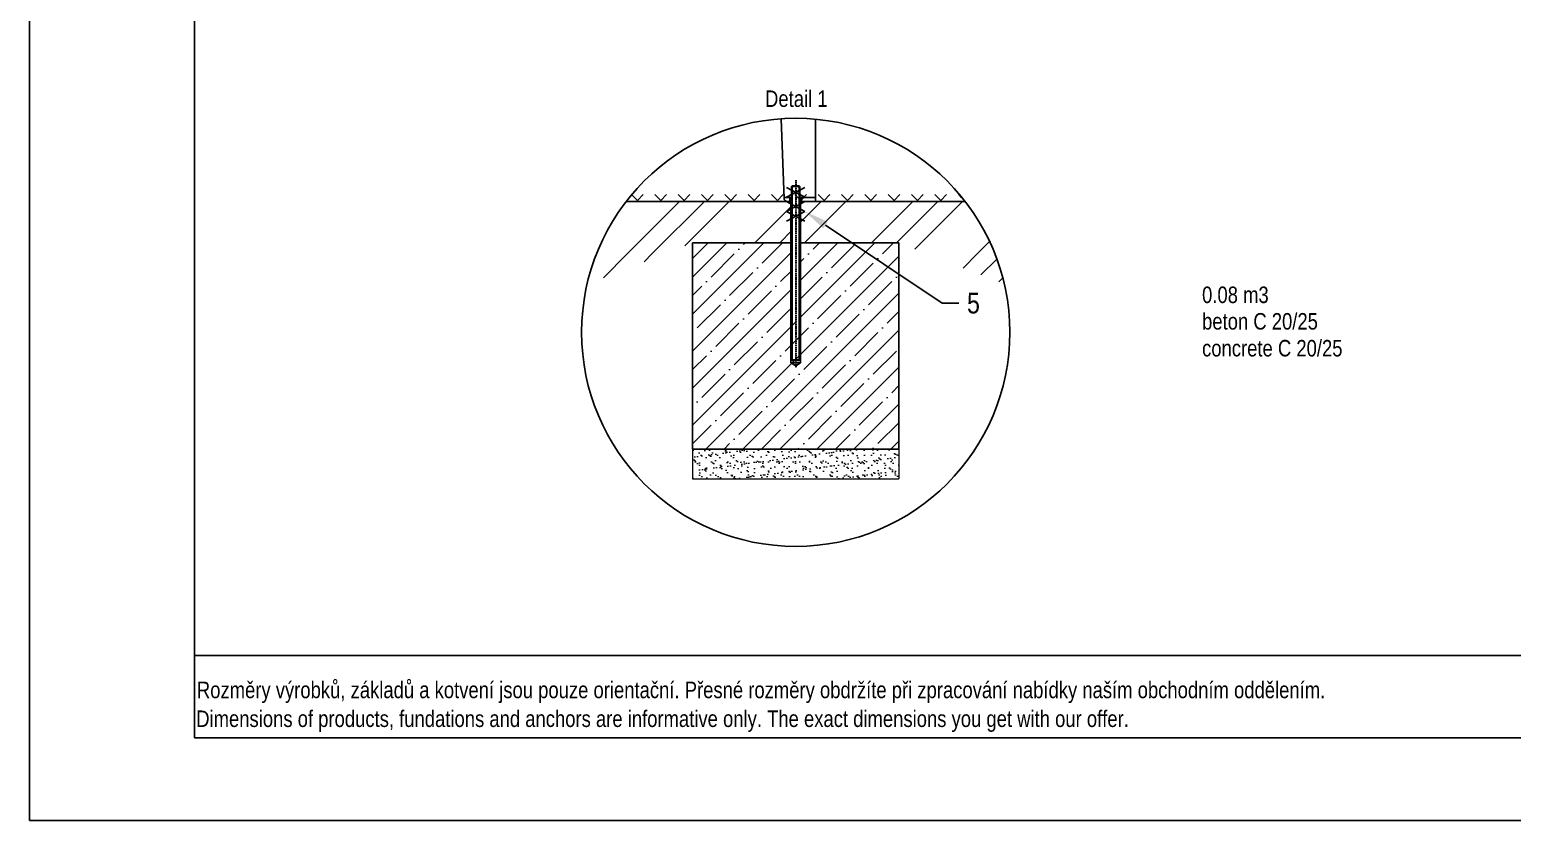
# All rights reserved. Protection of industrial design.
# Model space of a CAD drawing. Header units: millimetres. Extents: x 22162 to 28102, y 3160 to 7360.
# Drawn here: x 22162 to 25756, y 3160 to 5077 of the extents above; entities that cross this region are included whole.
import ezdxf
from ezdxf import colors
from ezdxf.entities.mleader import LeaderData, LeaderLine
from ezdxf.lldxf.tags import DXFTag
from ezdxf.math import Vec2, Vec3

# ---------------------------------------------------------------- set-up
doc = ezdxf.new("R2010")
doc.units = ezdxf.units.MM
doc.header["$LTSCALE"] = 0.3
doc.linetypes.add('DashDot', pattern=[15, 9, -3, 0, -3])
doc.layers.add('Nekreslit', color=6, linetype='Continuous', plot=False)
doc.layers.add('SRAFY', color=251, linetype='Continuous', lineweight=13)
doc.styles.add('SEACAD_Arial', font='arial.ttf', dxfattribs={"width": 0.8})
tags = doc.linetypes.add('HIDDEN2', pattern=[4.7625, 3.175, -1.5875]).pattern_tags.tags
tags[6:7] = [DXFTag(74, 4), DXFTag(75, 0), DXFTag(340, '0'), DXFTag(46, 0.0), DXFTag(50, 0.0), DXFTag(44, 0.0), DXFTag(45, 0.0)]
tags[4:5] = [DXFTag(74, 4), DXFTag(75, 0), DXFTag(340, '0'), DXFTag(46, 0.0), DXFTag(50, 0.0), DXFTag(44, 0.0), DXFTag(45, 0.0)]

msp = doc.modelspace()

# ---------------------------------------------------------------- hatches: boundary and pattern name
at = {"layer": 'SRAFY'}
h = msp.add_hatch(dxfattribs=at)
h.set_pattern_fill('TERACO', color=256, scale=20)
h.set_pattern_definition([(45, (15772.47, -654.394), (-28.28427, 28.28427), [20, -20]), (135, (15829.04, -654.394), (-28.28427, -28.28427), [20, -20])])
h.paths.add_polyline_path([(23617.2, 4660.3), (23617.2, 4683.3), (24420.9, 4683.3), (24420.9, 4660.3)])
h = msp.add_hatch(dxfattribs=at)
h.set_pattern_fill('GOST_GROUND', color=256, scale=20)
h.set_pattern_definition([(45, (16540.07, 291.12), (282.8427, -2e-14), [400]), (45, (16600.07, 291.12), (282.8427, -2e-14), [400]), (45, (16660.07, 291.12), (282.8427, -2e-14), [400])])
edge = h.paths.add_edge_path()
edge.add_line((24009.1, 4660.3), (23987.1, 4660.3))
edge.add_line((23987.1, 4660.3), (23608.1, 4660.3))
edge.add_arc((24019.1, 4343.1), 519.1, 142.3369, 166.9875)
edge.add_line((23513.3, 4460), (23769.1, 4560.1))
edge.add_line((23769.1, 4560.1), (24009.1, 4560.1))
edge.add_line((24009.1, 4560.1), (24009.1, 4660.3))
edge = h.paths.add_edge_path()
edge.add_line((24430, 4660.3), (24051.1, 4660.3))
edge.add_line((24051.1, 4660.3), (24029.1, 4660.3))
edge.add_line((24029.1, 4660.3), (24029.1, 4560.1))
edge.add_line((24029.1, 4560.1), (24269.1, 4560.1))
edge.add_line((24269.1, 4560.1), (24524.8, 4460))
edge.add_arc((24019.1, 4343.1), 519.1, 13.0125, 37.6631)
h = msp.add_hatch(dxfattribs=at)
h.set_pattern_fill('ANSI35', color=256, scale=10)
h.set_pattern_definition([(45, (16540.07, 391.174), (-44.9013, 44.90127), []), (45, (16584.97, 391.174), (-44.9013, 44.90127), [79.375, -15.875, 0, -15.875])])
h.paths.add_polyline_path([(24269.1, 4560.1), (24029.1, 4560.1), (24029.1, 4369.1), (24009.1, 4369.1), (24009.1, 4560.1), (23769.1, 4560.1), (23769.1, 4060.1), (24269.1, 4060.1)])
h = msp.add_hatch(dxfattribs=at)
h.set_pattern_fill('AR-SAND', color=256, scale=0.5)
h.set_pattern_definition([(37.5, (17168.098, -1201.923), (-0.800016, 24.47066), [0, -19.304, 0, -21.59, 0, -20.6375]), (7.5, (17168.098, -1201.923), (22.47616, 35.84126), [0, -10.414, 0, -17.399, 0, -6.6675]), (327.5, (17152.477, -1201.923), (39.54962, 0.07186), [0, -6.35, 0, -22.86, 0, -29.845]), (317.5, (17152.477, -1201.923), (38.17782, 11.14647), [0, -3.175, 0, -14.986, 0, -17.145])])
h.paths.add_polyline_path([(24269.1, 4058.2), (23769.1, 4058.2), (23769.1, 3988.2), (24269.1, 3988.2)])

# ---------------------------------------------------------------- linework, layer by layer
at = {"color": 7, "linetype": 'Continuous'}
for p, q in [((23990.8, 4668), (23984, 4861)), ((24067.1, 4860), (24067.1, 4660.3)), ((23998.8, 4660.3), (24009.1, 4660.3)), ((23769.1, 4060.1), (23769.1, 4560.1)), ((23769.1, 4560.1), (24009.1, 4560.1)), ((24029.1, 4560.1), (24269.1, 4560.1)), ((24269.1, 4560.1), (24269.1, 4060.1)), ((24269.1, 4339), (24269.1, 4459)), ((24269.1, 4090.7), (24269.1, 4459)), ((23769.1, 4060.1), (24269.1, 4060.1))]:
    msp.add_line(p, q, dxfattribs=at)
at = {"linetype": 'DashDot', "lineweight": 30}
msp.add_line((24019.1, 4712.3), (24019.1, 4257.6), dxfattribs=at)
for p, q in [((23996.6, 4694.6), (24041.6, 4670.6)), ((23996.6, 4670.6), (24041.6, 4694.6)), ((24010.7, 4698.3), (24027.5, 4698.3)), ((23998.8, 4660.3), (23608.1, 4660.3)), ((23996.6, 4660.3), (24041.6, 4636.3)), ((23996.6, 4636.3), (24041.6, 4660.3)), ((24029.1, 4660.3), (24430, 4660.3)), ((24139.1, 4660.3), (24059.1, 4660.3)), ((23996.6, 4636.3), (24041.6, 4612.3)), ((23996.6, 4612.3), (24041.6, 4636.3)), ((24007.1, 4269), (24019.1, 4262.1)), ((24031.1, 4269), (24019.1, 4262.1))]:
    msp.add_line(p, q)
at = {"color": 7, "linetype": 'HIDDEN2'}
for p, q in [((24010.7, 4698.3), (24009.1, 4696.7)), ((24029.1, 4696.7), (24009.1, 4696.7)), ((24029.1, 4696.7), (24027.5, 4698.3)), ((24007.1, 4660.3), (24007.1, 4460)), ((24009.1, 4660.3), (24009.1, 4660.3)), ((24029.1, 4660.3), (24029.1, 4660.3)), ((24031.1, 4460), (24031.1, 4660.3)), ((24007.1, 4460), (24007.1, 4269)), ((24031.1, 4269), (24031.1, 4460)), ((24007.1, 4269), (24031.1, 4269)), ((24009.1, 4276.6), (24029.1, 4276.6)), ((24009.1, 4276.6), (24010.7, 4275)), ((24019.1, 4275), (24010.7, 4275)), ((24027.5, 4275), (24019.1, 4275)), ((24027.5, 4275), (24029.1, 4276.6))]:
    msp.add_line(p, q, dxfattribs=at)
at = {"color": 7}
for p, q in [((24009.1, 4696.7), (24009.1, 4276.6)), ((24029.1, 4276.6), (24029.1, 4696.7))]:
    msp.add_line(p, q, dxfattribs=at)
at = {"lineweight": 15}
for p, q in [((24010.7, 4698.3), (24010.7, 4275)), ((24027.5, 4275), (24027.5, 4698.3)), ((24169.1, 4660.3), (24069.1, 4660.3))]:
    msp.add_line(p, q, dxfattribs=at)
at = {"linetype": 'HIDDEN2', "ltscale": 0.1}
for p, q in [((24009.1, 4670.3), (23990.7, 4670.3)), ((24067.1, 4670.3), (24029.1, 4670.3))]:
    msp.add_line(p, q, dxfattribs=at)
at = {"color": 7, "linetype": 'HIDDEN2', "ltscale": 0.1}
for p, q in [((24005.1, 4670.3), (24005.1, 4660.3)), ((24033.1, 4660.3), (24033.1, 4670.3))]:
    msp.add_line(p, q, dxfattribs=at)
at = {"color": 7, "linetype": 'Continuous'}
msp.add_circle((24019.1, 4343.1), 519.1, dxfattribs=at)
msp.add_arc((23998.8, 4668.3), 8, 182, 270, dxfattribs=at)
at = {"layer": 'Nekreslit'}
msp.add_line((22562.1, 3559.6), (26602.1, 3559.6), dxfattribs=at)
for points in [[(22162.1, 3159.6), (28102.1, 3159.6), (28102.1, 7359.6), (22162.1, 7359.6)], [(22562.1, 3359.6), (26602.1, 3359.6), (26602.1, 6959.6), (22562.1, 6959.6)]]:
    msp.add_lwpolyline(points, close=True, dxfattribs=at)
at = {"layer": 'SRAFY'}
for p, q in [((23769.1, 4060.1), (23769.1, 3988.2)), ((24269.1, 4060.1), (24269.1, 3988.2)), ((23769.1, 3988.2), (24269.1, 3988.2))]:
    msp.add_line(p, q, dxfattribs=at)

# ---------------------------------------------------------------- texts
at = {"style": 'SEACAD_Arial', "width": 0.8}
for s, height, p in [('0.08 m3', 40, (25004.2, 4414.1)), ('beton C 20/25', 40, (25004.2, 4349.8)), ('concrete C 20/25', 40, (25004.2, 4284.6)), ('Rozměry výrobků, základů a kotvení jsou pouze orientační. Přesné rozměry obdržíte při zpracování nabídky naším obchodním oddělením.', 39.9982, (22567.5, 3455.9)), ('Dimensions of products, fundations and anchors are informative only. The exact dimensions you get with our offer.', 39.9982, (22565.9, 3386))]:
    msp.add_text(s, height=height, dxfattribs=at).set_placement(p)
at = {"insert": (23944.8, 4929.7), "char_height": 40, "attachment_point": 1, "style": 'SEACAD_Arial'}
msp.add_mtext_dynamic_manual_height_columns('Detail 1', width=226.121, gutter_width=200, heights=[0], dxfattribs=at)

# ---------------------------------------------------------------- leaders
ml = msp.add_multileader_mtext('Standard')
ml.set_content('5', color=256, style='SEACAD_Arial')
ml.set_leader_properties()
ml.build(insert=Vec2(0, 0))
ml.multileader.update_dxf_attribs({"text_right_attachment_type": 6, "dogleg_length": 2, "arrow_head_size": 60, "scale": 20})
ctx = ml.context
ctx.base_point, ctx.scale, ctx.char_height, ctx.arrow_head_size, ctx.landing_gap_size, ctx.plane_origin = Vec3(24414.5, 4413.5), 20, 50, 60, 20, Vec3(23903.8, 4551.3)
ctx.right_attachment = 6
notes = []
notes.append((ctx, [(0, (1, 1, 0), (24374.5, 4413.5), (1, 0), 40, [(0, [(24041.6, 4636.3)], 0, [])])]))
ctx.mtext.insert, ctx.mtext.flow_direction = Vec3(24434.5, 4438.9), 5
for ctx, leaders in notes:
    for number, flags, end, landing, length, lines in leaders:
        leader = LeaderData()
        leader.index, (leader.has_last_leader_line, leader.has_dogleg_vector, leader.attachment_direction) = number, flags
        leader.last_leader_point, leader.dogleg_vector, leader.dogleg_length = Vec3(end), Vec3(landing), length
        for number, points, colour, breaks in lines:
            line = LeaderLine()
            line.index, line.vertices, line.color, line.breaks = number, Vec3.list(points), colors.encode_raw_color(colour), breaks
            leader.lines.append(line)
        ctx.leaders.append(leader)

doc.saveas('drawing.dxf')
